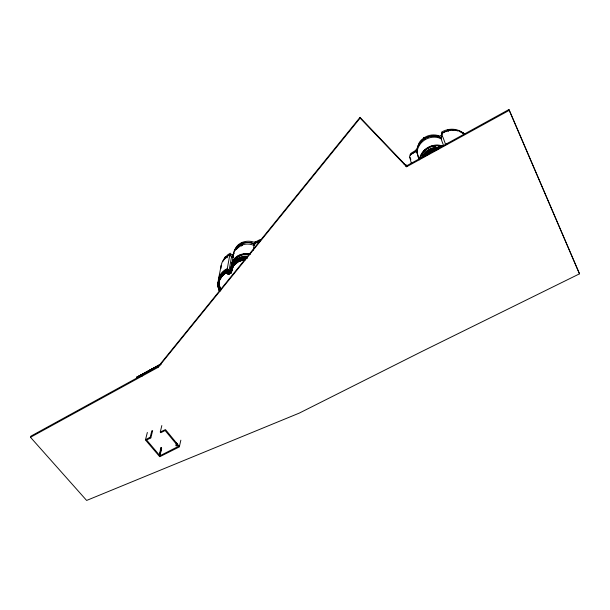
<?xml version="1.0" encoding="UTF-8"?>
<svg xmlns="http://www.w3.org/2000/svg" width="610" height="610" viewBox="0 0 610 610"><rect width="100%" height="100%" fill="white"/><g stroke="black" fill="none" stroke-linecap="round" stroke-linejoin="round"><path stroke-width="0.91" d="M159.606 454.137C160.682 454.961 159.606 449.402 161.116 447.542M245.54 259.578L241.087 258.541L245.594 259.181M176.061 445.75C177.167 445.963 175.161 445.3 176.641 442.86M436.028 149.763L434.244 149.015L437.019 149.755M231.411 270.771L231.434 269.551M225.357 257.062C224.777 258.045 225.822 256.108 226.989 257.489L225.265 257.092M424.834 139.583C422.997 135.748 423.736 140.071 424.24 139.049M423.508 138.218C424.644 138.196 422.722 137.578 423.866 139.263M416.767 151.776L416.676 151.005A16.241 14.876 -24.4 0 1 440.504 137.402L442.563 136.228L441.396 134.078L442.319 133.056A18.864 17.156 -26.3 0 1 464.408 134.017M224.838 258.533L225.265 257.115L225.22 258.556M241.331 243.855C241.789 244.122 241.827 242.475 241.598 242.513M254.881 243.459C255.308 244.099 255.415 239.989 255.224 243.779M255.041 242.155L255.445 242.353M255.422 242.292C254.439 241.735 255.994 242.795 255.27 243.489M428.296 153.369L425.063 154.65M230.023 273.158L229.993 273.577L230.023 273.158L222.894 273.158L222.94 273.547L222.97 273.127M416.233 150.136C415.471 152.47 417.705 151.31 415.883 150.342M255.186 243.573L255.43 242.178M254.95 243.558L255.125 242.063L254.904 243.794M255.064 243.603L255.247 242.04M255.209 243.276L255.361 242.086L255.125 243.504M405.459 164.921C406.214 165.562 405.2 163.869 405.696 165.806M406.001 166.057L405.696 164.746M253.341 250.191L254.187 243.809L260.089 240.668M254.271 244.48L254.362 243.802L259.707 240.782A2.059 1.86 6.9 0 1 260.47 240.592M438.453 137.105L438.171 135.435L438.88 137.303M438.338 135.725C437.339 135.168 438.834 136.304 438.811 137.029M438.392 136.998L438.826 136.899L438.361 135.595M241.064 260.226L240.866 259.875L240.996 260.272L233.592 264.008L233.462 263.611L233.592 264.008M448.472 130.792C447.938 127.711 448.556 131.615 448.846 130.578M448.457 129.77L447.992 129.587L448.83 130.708M254.774 243.71L255.018 242.094M255.079 243.825L255.3 242.399M462.357 132.652L462.502 132.69M220.065 290.863A16.577 14.648 9.1 0 1 226.874 272.479L228.346 274.523L226.775 272.38A16.783 14.831 9.1 0 0 219.867 290.993M230.885 272.586L228.475 273.722L228.353 274.485M230.717 271.458L228.704 272.479C223.695 266.25 231.975 277.451 227.057 270.802A16.729 14.792 9.1 0 0 219.516 287.79M231.16 271.008L228.758 272.144L228.62 272.937M241.4 243.954L241.926 242.506L241.629 242.849M241.522 244L241.72 242.483M241.644 243.969L241.834 242.528M218.693 285.632A17.507 15.486 9.1 0 1 226.851 268.842L227.721 268.918L229.047 270.695L230.877 269.666L231.251 267.485A15.227 13.603 8.2 0 1 250.077 254.53M232.967 257.344L233.294 255.735L231.525 256.749L229.909 254.766A16.295 14.541 9.3 0 0 226.485 257.023M230.542 271.442L228.727 272.334L228.895 271.389L227.248 269.376A16.805 14.869 9.1 0 0 219.02 280.173M229.047 270.695L231.525 256.749L230.237 255.01L229.39 254.934A16.996 15.166 9.2 0 0 220.988 268.408M447.832 131.249L448.137 129.541L448.525 130.448M227.278 268.743L229.81 254.843M221.171 275.24A16.836 14.892 9.1 0 1 227.072 270.314L227.248 269.376M229.787 255.453L229.909 254.766M224.907 258.625L225.265 257.115M225.029 258.671L225.387 257.153M225.143 258.648L225.456 257.252M218.41 279.571L221.178 265.441M147.353 432.444L145.447 439.962L159.744 456.73L179.309 446.924L180.85 440.176M176.16 445.872L176.725 443.607M176.496 445.529L176.892 443.668M176.595 445.651L176.984 443.821M152.66 430.553L150.807 437.896L146.652 440.046L159.934 455.777L161.642 448.426M159.706 454.259L161.215 447.435M159.873 454.313L161.375 447.404M160.041 454.282L161.543 447.458M159.934 455.777L178.303 446.428L165.096 430.5L160.895 432.673L160.3 431.956L161.833 425.559M438.438 135.557L437.927 135.695M145.439 439.802L150.205 437.187L151.837 430.759M157.54 367.411L158.051 365.619M157.731 367.212L158.165 365.596M157.845 367.25L158.28 365.634M149.679 371.581L150.212 369.881M149.862 371.482L150.327 369.858M149.976 371.52L150.441 369.896M239.105 259.692L233.584 264.389L231.518 271.481L233.157 266.09M228.742 272.258L226.867 270.184L228.719 272.357L230.923 271.206L232.959 263.932A15.067 13.428 8.2 0 1 247.05 257.626M230.923 271.206L233.043 263.856L238.739 258.998L245.319 257.519L247.042 257.87M228.46 273.837L226.577 271.763L228.437 273.943L230.656 272.784L233.233 263.894L238.853 259.097M230.656 272.784L233.172 264.237L238.8 259.441L245.35 257.87M142.046 375.722L142.526 374.098M142.16 375.768L142.641 374.136M142.229 375.851L142.709 374.22M141.863 375.821L142.344 374.197M141.932 375.745L142.412 374.121M222.818 261.515L224.167 258.655L227.538 254.942L230.191 253.211L231.861 254.957L234.324 253.539M234.751 250.298C237.137 242.162 247.263 239.402 254.545 242.399L259.837 239.692L261.217 239.585M509.335 110.288L579.5 273.829L421.319 351.772L299.319 413.092L86.628 500.444L30.5 437.286L31.026 436.081L158.608 366.084L360.014 117.372L406.397 165.935L406.603 166.766L509.335 110.288L508.892 109.556L406.397 165.935M423.432 157.235L424.903 153.994L431.781 149.427L438.415 148.344M423.881 156.572L425.056 154.063L431.842 149.564M424.08 156.747L425.147 154.345L431.933 149.846L437.4 148.901M424.56 155.802L425.277 154.208L432.032 150.045L435.616 149.458M424.651 156.091L425.361 154.49L432.093 150.22L437.469 149.336M424.812 156.152L425.566 154.505L432.093 150.205M220.515 289.643L220.111 289.681L220.515 289.643L218.693 282.56L218.319 282.689L218.693 282.56M230.084 271.717L230.481 271.862L230.084 271.717L233.119 265.228L233.462 265.441L233.119 265.228M230.1 271.816L233.233 265.205M230.183 271.908L233.356 265.251M230.305 271.953L233.447 265.342M423.5 138.371L423.95 138.081M222.833 274.904L218.647 280.981L222.757 274.813L219.028 281.157M218.654 281.088L222.642 274.759M218.731 281.179L222.757 274.813M410.111 154.543L410.972 153.331L416.828 149.648L418.719 143.792A10.873 9.546 -29.3 0 1 423.401 138.363C427.976 134.665 434.404 134.063 439.833 136.045L441.914 134.863M219.669 291.138L220.515 290.261M360.014 117.372L360.121 118.111L158.303 367.22L30.5 437.286M225.143 257.138L225.448 257.367M435.563 150.327L432.254 150.876L425.246 155.321L432.261 150.838L435.982 150.22M160.209 364.772L136.716 377.582L160.956 364.208M159.95 364.826L136.495 377.422L160.743 364.109M233.005 264.069L238.701 259.212L245.334 257.641M232.776 265.419L238.487 260.546L245.09 259.067A15.113 13.466 8.2 0 0 232.685 265.487M232.738 265.632L238.457 260.76L245.06 259.281M238.983 259.296L233.455 264.008L230.824 272.937L228.399 274.187L226.592 271.93A17.233 15.227 9.1 0 0 219.47 291.077M239.082 259.524L233.394 264.359L231.327 271.465L228.643 272.83M232.967 265.449L238.601 260.645L245.106 259.189M232.906 265.8L238.548 260.988L245.06 259.532M233.127 265.914L238.685 261.194L245.067 259.761M233.317 265.952L238.861 261.24M226.874 272.479L226.836 272.029A16.767 14.823 9.1 0 0 219.28 289.048M431.781 149.442L424.857 154.04L431.834 149.602L438.438 148.512M425.246 155.321L432.193 150.708L435.509 150.151M425.536 155.626L432.353 151.12L435.143 150.655M427.9 154.017L430.126 152.546M426.497 155.283L432.452 151.356L434.274 151.059M428.845 153.911L432.513 151.493L434.305 151.196M233.279 255.849L231.541 256.749M411.963 153.827L417.164 150.83M254.622 244.015L254.126 243.84A14.853 13.359 8.3 0 0 233.34 254.431M417.133 153.079L416.744 150.967L411.178 154.147A2.958 2.73 -21.8 0 0 409.752 157.205L411.392 163.503M253.981 245.357L253.92 245.388A14.907 13.389 8.3 0 0 233.02 257.313M441.541 138.912L440.504 137.402M231.442 270.085L228.895 271.389M231.251 267.485L231.243 266.829A15.28 13.649 8.2 0 1 250.031 254.149M440.389 137.57L442.288 136.503M136.48 377.323L160.849 364.132M136.838 377.59L159.385 365.329M160.3 431.956L165.478 429.592L179.515 446.672M231.098 271.358L228.681 272.609L226.874 270.36M231.114 272.693L228.422 274.058L226.836 272.029M228.361 274.409L231.053 273.044L233.188 265.571L238.739 260.844L245.121 259.418M233.378 263.764L240.958 259.906M233.416 263.886L241.034 259.997M233.5 263.977L241.08 260.119M230.832 271.633L228.658 272.723L227.202 270.688A16.516 14.609 9.1 0 0 222.574 274.096M424.834 154.391L434.747 150.373L424.827 154.49M424.865 154.62L431.346 151.852M241.118 258.724L241.225 258.32M238.929 259.639L245.342 258.121M239.051 259.738L245.334 258.297M245.113 259.669L238.838 261.072L233.356 265.731L231.251 273.059L228.384 274.302L226.912 272.266A16.569 14.64 9.1 0 0 219.455 289.064M238.8 261.286L245.106 259.845M431.933 149.846L438.43 148.771M432.032 150.083L438.407 149.031M223.031 273.181L230.084 273.211M222.848 273.25L230.123 273.326M222.841 273.379L230.115 273.455M222.879 273.493L230.061 273.554M254.362 243.802L253.081 243.39A14.152 12.726 8.3 0 0 236.474 247.82M245.289 257.984L247.019 258.327M241.125 258.419L245.624 259.25M241.087 258.541L245.624 259.364M241.087 258.663L245.464 259.532M245.289 257.733L247.012 258.076M434.244 149.015L437.042 149.625M434.183 149.282L436.066 149.686M225.204 257.237L227.027 257.656M225.319 257.359L226.989 257.824M448.03 129.762L448.487 129.617M439.047 137.105L440.1 137.555M253.585 245.197L254.362 245.533M440.123 138.241L441.419 138.821M254.187 243.809L254.683 244.061M443.706 145.981L440.565 137.364L441.236 137.883M440.565 137.364L441.076 137.647A0.816 0.747 -26.9 0 1 441.205 137.822M228.727 272.334L227.072 270.314M403.805 163.77L406.756 165.676M434.678 150.258L434.732 150.639M464.027 133.727C457.95 128.138 448.32 127.886 441.472 132.21L442.418 134.093M231.32 270.642L230.816 269.696L233.241 255.765L233.272 256.208M425.513 155.832L425.162 155.878M423.858 138.234L425.109 139.4M423.721 138.356L424.972 139.53M360.121 118.111L406.603 166.766M150.205 437.187L150.807 437.896M410.896 159.309L409.752 157.205M579.5 273.829L508.892 109.556M241.926 242.506L242.612 243.985M241.796 242.49L242.429 243.886M241.629 242.536L242.269 243.939M241.499 242.635L242.132 244.038M462.731 132.439L463.15 133.552M462.609 132.393L462.982 133.262M462.471 132.423L463.051 133.651M462.372 132.523L462.914 133.681M448.411 129.526L448.785 130.464M448.289 129.48L448.731 130.807M448.06 129.61L448.594 130.837M442.136 133.994L441.93 133.453L443.516 132.507A18.086 16.455 -26.4 0 1 446.253 131.302M442.883 137.082L445.75 144.822M438.765 136.785L438.293 135.489L438.796 137.227M438.712 137.128L438.171 135.435L438.628 137.212M438.041 135.466L438.506 136.77M438.582 137.158L437.942 135.565L438.445 137.265M423.874 138.005L424.217 139.179M423.752 137.959L424.125 139.278M423.622 137.99L423.912 138.927M423.523 138.089L423.988 139.316M416.676 151.005L419.2 159.889M418.651 158.47L417.026 152.668A16.356 14.976 -24.3 0 1 440.992 138.615M416.127 150.09L416.416 151.089M415.997 150.121L416.355 151.509M415.906 150.22L416.233 151.455M218.594 282.514L220.477 289.735M218.464 282.529L220.37 289.796M218.357 282.598L220.24 289.811M437.873 135.626L438.315 137.372M405.818 164.791L406.092 165.958M405.566 164.776L405.787 165.706M232.967 256.978L232.982 257.725M220.157 290.726A16.493 14.571 9.1 0 1 226.928 272.434M219.638 291.077A17.034 15.052 9.1 0 1 226.668 272.167M219.425 290.985A17.309 15.296 9.1 0 1 226.577 271.755M219.516 290.848A17.225 15.22 9.1 0 1 226.63 271.717M219.707 290.718A17.019 15.044 9.1 0 1 226.729 271.816M220.873 289.872A16.439 14.541 9.1 0 1 227.21 270.863M220.782 290.017A16.523 14.609 9.1 0 1 219.097 281.5M219.455 279.784A16.523 14.609 9.1 0 1 227.156 270.901M220.591 290.162A16.729 14.792 9.1 0 1 219.821 288.583M220.37 290.253A16.981 15.014 9.1 0 1 219.585 288.652M219.28 287.851A16.981 15.014 9.1 0 1 226.95 270.588M220.157 290.177A17.255 15.258 9.1 0 1 219.356 288.553M219.051 287.737A17.255 15.258 9.1 0 1 218.548 285.93M218.296 284.062A17.255 15.258 9.1 0 1 226.867 270.184M220.24 290.032A17.171 15.189 9.1 0 1 219.455 288.416M218.365 283.01A17.171 15.189 9.1 0 1 226.912 270.138M218.578 282.948A16.966 15.006 9.1 0 1 227.019 270.245M219.585 287.432A16.714 14.785 9.1 0 1 218.952 284.786M218.83 282.964A16.714 14.785 9.1 0 1 218.952 281.187M219.928 277.718A16.714 14.785 9.1 0 1 224.884 271.763M220.82 289.796A16.516 14.609 9.1 0 1 220.5 277.047M410.347 155.443A2.211 2.036 -21.9 0 1 411.224 154.254M417.415 149.473A15.471 14.175 -24.5 0 1 417.583 148.535M418.254 146.308A15.471 14.175 -24.5 0 1 419.413 143.975M419.764 143.419A15.471 14.175 -24.5 0 1 429.234 136.678M430.973 136.304A15.471 14.175 -24.5 0 1 436.455 136.373M447.953 130.784A18.086 16.455 -26.4 0 1 450.859 130.273M452.041 130.197A18.086 16.455 -26.4 0 1 453.787 130.22M454.953 130.326A18.086 16.455 -26.4 0 1 457.759 130.906M459.879 131.684A18.086 16.455 -26.4 0 1 462.784 133.346M421.403 155.031A16.188 14.762 -23.4 0 1 435.517 145.607A16.127 14.709 -23.4 0 0 427.168 148.52M441.32 146.156A16.188 14.762 -23.4 0 0 438.46 145.63A16.127 14.709 -23.4 0 1 439.871 145.821M434.099 146.072A15.99 14.587 -23.4 0 1 435.555 145.889M438.46 145.904A15.99 14.587 -23.4 0 1 439.886 146.103M420.298 158.409A16.134 14.716 -23.4 0 1 420.671 157.075M421.472 155.108A16.134 14.716 -23.4 0 1 422.547 153.247M423.881 151.532A16.134 14.716 -23.4 0 1 429.135 147.513M433.344 146.042A16.134 14.716 -23.4 0 1 435.54 145.721M421.441 154.993A16.127 14.709 -23.4 0 1 425.406 149.862M423.942 151.463A15.982 14.579 -23.4 0 1 425.49 149.93M427.236 148.588A15.982 14.579 -23.4 0 1 429.15 147.483M433.313 146.026A15.982 14.579 -23.4 0 1 435.494 145.706M424.56 151.036A15.807 14.419 -23.4 0 1 425.605 150.045M434.061 146.057A15.807 14.419 -23.4 0 1 435.494 145.874M438.369 145.889A15.807 14.419 -23.4 0 1 439.779 146.087M421.289 157.532A16.752 15.265 -23.2 0 1 440.55 147.361M419.703 159.195A16.676 15.204 -23.4 0 1 441.983 146.095M419.726 158.196A16.729 15.258 -23.4 0 1 442.99 146.164M223.908 259.982A16.295 14.541 9.3 0 1 225.418 258.06M236.383 249.421A14.434 12.962 8.3 0 1 239.189 246.966M240.858 246.028A14.434 12.962 8.3 0 1 242.658 245.311M240.843 245.921A14.48 13.008 8.3 0 1 242.65 245.205M233.592 260.562A14.785 13.207 8.2 0 1 245.098 254.141A14.731 13.161 8.2 0 0 233.645 260.516M233.622 260.653A14.739 13.168 8.2 0 1 245.09 254.256M247.126 254.271A14.739 13.168 8.2 0 1 249.154 254.53A14.434 12.902 8.2 0 0 247.141 254.355A14.609 13.046 8.2 0 1 249.124 254.69M247.149 254.134A14.731 13.161 8.2 0 1 249.17 254.393A14.785 13.207 8.2 0 0 247.141 254.156A14.602 13.046 8.2 0 1 249.154 254.469M236.146 257.954A14.609 13.046 8.2 0 1 237.664 256.802M239.356 255.864A14.609 13.046 8.2 0 1 241.179 255.14M243.108 254.66A14.609 13.046 8.2 0 1 245.098 254.416A14.434 12.902 8.2 0 0 239.471 255.773M236.299 257.839A14.434 12.902 8.2 0 1 237.801 256.703M236.184 257.725A14.602 13.046 8.2 0 1 245.129 254.195M243.847 254.637A14.305 12.78 8.2 0 1 245.151 254.507M247.126 254.523A14.305 12.78 8.2 0 1 248.445 254.667M230.877 269.666A15.296 13.649 8.2 0 1 246.699 256.192M405.848 165.478A18.216 16.752 -16.8 0 1 407.228 166.477M445.559 144.905A0.778 0.709 -26.3 0 1 445.719 144.654L446.467 144.151A19.467 17.614 -25.1 0 1 448.152 143.22M220.606 289.902A17.507 15.486 9.1 0 1 219.813 288.53M422.776 157.41A16.02 14.594 -23.1 0 1 436.752 148.619M220.256 289.262A16.836 14.892 9.1 0 1 219.836 288.355M218.837 281.134A16.836 14.892 9.1 0 1 220.378 276.505M231.556 268.491A14.625 13.039 8.2 0 1 232.509 265.426M233.348 263.916A14.625 13.039 8.2 0 1 243.672 257.832M421.99 157.769A15.99 14.564 -23.2 0 1 439.596 147.955M231.602 268.613A14.594 13.023 8.2 0 1 247.164 256.871M420.603 157.006A16.188 14.762 -23.4 0 0 420.229 158.341A16.127 14.709 -23.4 0 1 420.633 156.961M439.909 145.935A16.134 14.716 -23.4 0 0 438.476 145.737A15.982 14.579 -23.4 0 1 439.825 145.92"/></g></svg>
